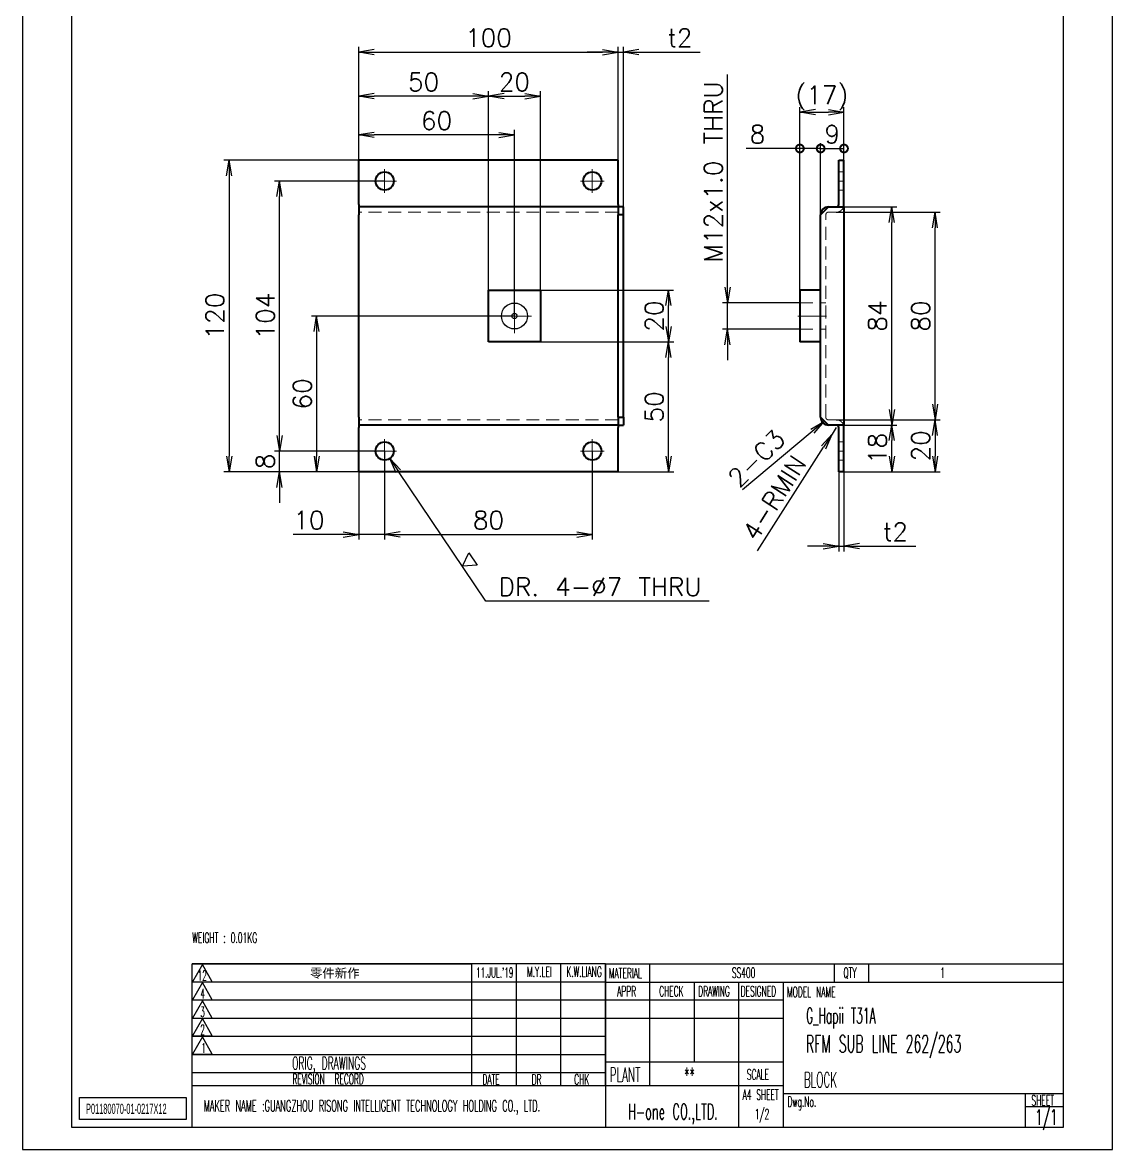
# Model space of a CAD drawing. Header units: inches. Extents: x 21 to 8642, y -3779 to 2137.
# Drawn here: x 1525.9 to 1945.9, y -971.6 to -537.4 of the extents above; entities that cross this region are included whole.
import ezdxf
from ezdxf.enums import TextEntityAlignment as Align

# ---------------------------------------------------------------- set-up
doc = ezdxf.new("R2010")
doc.units = ezdxf.units.IN
doc.header["$MEASUREMENT"] = 0
doc.linetypes.add('CENTER-HOKUTO', pattern=[23, 20, -1, 1, -1])
doc.linetypes.add('HIDDEN-HOKUTO', pattern=[3.8, 2.5, -1.3])
doc.layers.add('AM_7', color=2, linetype='CENTER-HOKUTO', lineweight=30)
doc.layers.add('AM_HID', color=1, linetype='HIDDEN-HOKUTO', lineweight=25)
doc.layers.add('title_frame', color=7, linetype='Continuous')
doc.layers.add('word_dim', color=253, linetype='Continuous')
doc.styles.add('MX_NOTE_STANDARD', font='txt.shx', dxfattribs={"bigfont": 'bigfont.shx'})
doc.styles.get("Standard").update_dxf_attribs({"font": 'txt', "bigfont": 'gbcbig.shx'})
doc.dimstyles.new('STANDARD1_2', dxfattribs={"dimscale": 2, "dimtxt": 3.5, "dimasz": 3, "dimexe": 1, "dimexo": 0, "dimgap": 1, "dimtad": 3, "dimdsep": 46, "dimtxsty": 'Standard', "dimblk1": 'OPEN', "dimblk2": 'OPEN', "dimsah": 1, "dimcen": 0, "dimclrd": 256, "dimclre": 256, "dimclrt": 3, "dimazin": 2, "dimtfac": 1, "dimtmove": 0, "dimatfit": 3, "dimldrblk": 'OPEN', "dimfxl": 1, "dimtolj": 1, "dimlwd": 25, "dimlwe": 25, "dimarcsym": 0})

# ---------------------------------------------------------------- blocks, each defined once
blk = doc.blocks.new('_Open')
at = {"color": 0, "lineweight": -2}
for p, q in [((-1, 0.167), (0, 0)), ((-1, -0.167), (0, 0)), ((0, 0), (-1, 0))]:
    blk.add_line(p, q, dxfattribs=at)
blk = doc.blocks.new('*D237')
at = {"layer": 'DEFPOINTS', "color": 0, "linetype": 'Continuous', "ltscale": 2, "transparency": 16777216}
for p in [(1755.48, -548.84), (1655.48, -590.5), (1755.48, -590.5)]:
    blk.add_point(p, dxfattribs=at)
at = {"layer": 'word_dim', "linetype": 'Continuous', "lineweight": 25, "ltscale": 2, "transparency": 16777216}
for p, q in [((1655.48, -590.5), (1655.48, -546.84)), ((1755.48, -590.5), (1755.48, -546.84)), ((1661.48, -548.84), (1749.48, -548.84))]:
    blk.add_line(p, q, dxfattribs=at)
at = {"layer": 'word_dim', "linetype": 'Continuous', "lineweight": 25, "ltscale": 2, "transparency": 16777216, "xscale": 6, "yscale": 6, "zscale": 6, "rotation": 180}
blk.add_blockref('_Open', (1655.48, -548.84), dxfattribs=at)
at = {"layer": 'word_dim', "linetype": 'Continuous', "lineweight": 25, "ltscale": 2, "transparency": 16777216, "xscale": 6, "yscale": 6, "zscale": 6}
blk.add_blockref('_Open', (1755.48, -548.84), dxfattribs=at)
at = {"layer": 'word_dim', "color": 3, "linetype": 'Continuous', "ltscale": 2, "transparency": 16777216, "insert": (1705.48, -543.34), "char_height": 7, "attachment_point": 5}
blk.add_mtext('\\A1;100', dxfattribs=at)
blk = doc.blocks.new('*D238')
at = {"layer": 'DEFPOINTS', "color": 0, "linetype": 'Continuous', "ltscale": 2, "transparency": 16777216}
for p in [(1655.48, -590.5), (1605.57, -710.5), (1655.48, -710.5)]:
    blk.add_point(p, dxfattribs=at)
at = {"layer": 'word_dim', "linetype": 'Continuous', "lineweight": 25, "ltscale": 2, "transparency": 16777216}
for p, q in [((1655.48, -590.5), (1603.57, -590.5)), ((1605.57, -596.5), (1605.57, -704.5)), ((1655.48, -710.5), (1603.57, -710.5))]:
    blk.add_line(p, q, dxfattribs=at)
at = {"layer": 'word_dim', "linetype": 'Continuous', "lineweight": 25, "ltscale": 2, "transparency": 16777216, "xscale": 6, "yscale": 6, "zscale": 6}
for p, rotation in [((1605.57, -590.5), 90), ((1605.57, -710.5), 270)]:
    blk.add_blockref('_Open', p, dxfattribs=dict(at, rotation=rotation))
at = {"layer": 'word_dim', "color": 3, "linetype": 'Continuous', "ltscale": 2, "transparency": 16777216, "insert": (1600.07, -650.5), "char_height": 7, "attachment_point": 5, "rotation": 90}
blk.add_mtext('\\A1;120', dxfattribs=at)
blk = doc.blocks.new('*D239')
at = {"layer": 'DEFPOINTS', "color": 0, "linetype": 'Continuous', "ltscale": 2, "transparency": 16777216}
for p in [(1755.48, -548.84), (1755.48, -590.5), (1757.48, -608.5)]:
    blk.add_point(p, dxfattribs=at)
at = {"layer": 'word_dim', "linetype": 'Continuous', "lineweight": 25, "ltscale": 2, "transparency": 16777216}
for p, q in [((1755.48, -590.5), (1755.48, -546.84)), ((1757.48, -608.5), (1757.48, -546.84)), ((1749.48, -548.84), (1743.48, -548.84)), ((1755.48, -548.84), (1757.48, -548.84)), ((1763.48, -548.84), (1787.1, -548.84))]:
    blk.add_line(p, q, dxfattribs=at)
at = {"layer": 'word_dim', "linetype": 'Continuous', "lineweight": 25, "ltscale": 2, "transparency": 16777216, "xscale": 6, "yscale": 6, "zscale": 6}
blk.add_blockref('_Open', (1755.48, -548.84), dxfattribs=at)
at = {"layer": 'word_dim', "linetype": 'Continuous', "lineweight": 25, "ltscale": 2, "transparency": 16777216, "xscale": 6, "yscale": 6, "zscale": 6, "rotation": 180}
blk.add_blockref('_Open', (1757.48, -548.84), dxfattribs=at)
at = {"layer": 'word_dim', "color": 3, "linetype": 'Continuous', "ltscale": 2, "transparency": 16777216, "insert": (1779.27, -543.34), "char_height": 7, "attachment_point": 5}
blk.add_mtext('\\A1;t2', dxfattribs=at)
blk = doc.blocks.new('*D240')
at = {"layer": 'DEFPOINTS', "color": 0, "linetype": 'Continuous', "ltscale": 2, "transparency": 16777216}
for p in [(1665.48, -707.05), (1655.48, -710.5), (1665.48, -734.64)]:
    blk.add_point(p, dxfattribs=at)
at = {"layer": 'word_dim', "linetype": 'Continuous', "lineweight": 25, "ltscale": 2, "transparency": 16777216}
for p, q in [((1665.48, -707.05), (1665.48, -736.64)), ((1655.48, -710.5), (1655.48, -736.64)), ((1649.48, -734.64), (1630.23, -734.64)), ((1665.48, -734.64), (1655.48, -734.64)), ((1671.48, -734.64), (1677.48, -734.64))]:
    blk.add_line(p, q, dxfattribs=at)
at = {"layer": 'word_dim', "linetype": 'Continuous', "lineweight": 25, "ltscale": 2, "transparency": 16777216, "xscale": 6, "yscale": 6, "zscale": 6}
blk.add_blockref('_Open', (1655.48, -734.64), dxfattribs=at)
at = {"layer": 'word_dim', "linetype": 'Continuous', "lineweight": 25, "ltscale": 2, "transparency": 16777216, "xscale": 6, "yscale": 6, "zscale": 6, "rotation": 180}
blk.add_blockref('_Open', (1665.48, -734.64), dxfattribs=at)
at = {"layer": 'word_dim', "color": 3, "linetype": 'Continuous', "ltscale": 2, "transparency": 16777216, "insert": (1636.31, -729.14), "char_height": 7, "attachment_point": 5}
blk.add_mtext('\\A1;10', dxfattribs=at)
blk = doc.blocks.new('*D241')
at = {"layer": 'DEFPOINTS', "color": 0, "linetype": 'Continuous', "ltscale": 2, "transparency": 16777216}
for p in [(1665.48, -702.5), (1745.48, -702.5), (1745.48, -734.64)]:
    blk.add_point(p, dxfattribs=at)
at = {"layer": 'word_dim', "linetype": 'Continuous', "lineweight": 25, "ltscale": 2, "transparency": 16777216}
for p, q in [((1665.48, -702.5), (1665.48, -736.64)), ((1745.48, -702.5), (1745.48, -736.64)), ((1671.48, -734.64), (1739.48, -734.64))]:
    blk.add_line(p, q, dxfattribs=at)
at = {"layer": 'word_dim', "linetype": 'Continuous', "lineweight": 25, "ltscale": 2, "transparency": 16777216, "xscale": 6, "yscale": 6, "zscale": 6, "rotation": 180}
blk.add_blockref('_Open', (1665.48, -734.64), dxfattribs=at)
at = {"layer": 'word_dim', "linetype": 'Continuous', "lineweight": 25, "ltscale": 2, "transparency": 16777216, "xscale": 6, "yscale": 6, "zscale": 6}
blk.add_blockref('_Open', (1745.48, -734.64), dxfattribs=at)
at = {"layer": 'word_dim', "color": 3, "linetype": 'Continuous', "ltscale": 2, "transparency": 16777216, "insert": (1705.48, -729.14), "char_height": 7, "attachment_point": 5}
blk.add_mtext('\\A1;80', dxfattribs=at)
blk = doc.blocks.new('*D242')
at = {"layer": 'DEFPOINTS', "color": 0, "linetype": 'Continuous', "ltscale": 2, "transparency": 16777216}
for p in [(1624.99, -702.5), (1665.48, -702.5), (1655.48, -710.5)]:
    blk.add_point(p, dxfattribs=at)
at = {"layer": 'word_dim', "linetype": 'Continuous', "lineweight": 25, "ltscale": 2, "transparency": 16777216}
for p, q in [((1624.99, -696.5), (1624.99, -690.5)), ((1665.48, -702.5), (1622.99, -702.5)), ((1624.99, -710.5), (1624.99, -702.5)), ((1655.48, -710.5), (1622.99, -710.5)), ((1624.99, -716.5), (1624.99, -722.5))]:
    blk.add_line(p, q, dxfattribs=at)
at = {"layer": 'word_dim', "linetype": 'Continuous', "lineweight": 25, "ltscale": 2, "transparency": 16777216, "xscale": 6, "yscale": 6, "zscale": 6}
for p, rotation in [((1624.99, -702.5), 270), ((1624.99, -710.5), 90)]:
    blk.add_blockref('_Open', p, dxfattribs=dict(at, rotation=rotation))
at = {"layer": 'word_dim', "color": 3, "linetype": 'Continuous', "ltscale": 2, "transparency": 16777216, "insert": (1619.49, -706.5), "char_height": 7, "attachment_point": 5, "rotation": 90}
blk.add_mtext('\\A1;8', dxfattribs=at)
blk = doc.blocks.new('*D243')
at = {"layer": 'DEFPOINTS', "color": 0, "linetype": 'Continuous', "ltscale": 2, "transparency": 16777216}
for p in [(1624.99, -598.5), (1665.48, -598.5), (1665.48, -702.5)]:
    blk.add_point(p, dxfattribs=at)
at = {"layer": 'word_dim', "linetype": 'Continuous', "lineweight": 25, "ltscale": 2, "transparency": 16777216}
for p, q in [((1665.48, -598.5), (1622.99, -598.5)), ((1624.99, -696.5), (1624.99, -604.5)), ((1665.48, -702.5), (1622.99, -702.5))]:
    blk.add_line(p, q, dxfattribs=at)
at = {"layer": 'word_dim', "linetype": 'Continuous', "lineweight": 25, "ltscale": 2, "transparency": 16777216, "xscale": 6, "yscale": 6, "zscale": 6}
for p, rotation in [((1624.99, -598.5), 90), ((1624.99, -702.5), 270)]:
    blk.add_blockref('_Open', p, dxfattribs=dict(at, rotation=rotation))
at = {"layer": 'word_dim', "color": 3, "linetype": 'Continuous', "ltscale": 2, "transparency": 16777216, "insert": (1619.49, -650.5), "char_height": 7, "attachment_point": 5, "rotation": 90}
blk.add_mtext('\\A1;104', dxfattribs=at)
blk = doc.blocks.new('*D244')
at = {"layer": 'DEFPOINTS', "color": 0, "linetype": 'Continuous', "ltscale": 2, "transparency": 16777216}
for p in [(1725.48, -660.5), (1774.86, -660.5), (1755.48, -710.5)]:
    blk.add_point(p, dxfattribs=at)
at = {"layer": 'word_dim', "linetype": 'Continuous', "lineweight": 25, "ltscale": 2, "transparency": 16777216}
for p, q in [((1725.48, -660.5), (1776.86, -660.5)), ((1774.86, -704.5), (1774.86, -666.5)), ((1755.48, -710.5), (1776.86, -710.5))]:
    blk.add_line(p, q, dxfattribs=at)
at = {"layer": 'word_dim', "linetype": 'Continuous', "lineweight": 25, "ltscale": 2, "transparency": 16777216, "xscale": 6, "yscale": 6, "zscale": 6}
for p, rotation in [((1774.86, -660.5), 90), ((1774.86, -710.5), 270)]:
    blk.add_blockref('_Open', p, dxfattribs=dict(at, rotation=rotation))
at = {"layer": 'word_dim', "color": 3, "linetype": 'Continuous', "ltscale": 2, "transparency": 16777216, "insert": (1769.36, -685.5), "char_height": 7, "attachment_point": 5, "rotation": 90}
blk.add_mtext('\\A1;50', dxfattribs=at)
blk = doc.blocks.new('*D245')
at = {"layer": 'DEFPOINTS', "color": 0, "linetype": 'Continuous', "ltscale": 2, "transparency": 16777216}
for p in [(1725.48, -640.5), (1774.84, -640.5), (1725.48, -660.5)]:
    blk.add_point(p, dxfattribs=at)
at = {"layer": 'word_dim', "linetype": 'Continuous', "lineweight": 25, "ltscale": 2, "transparency": 16777216}
for p, q in [((1725.48, -640.5), (1776.84, -640.5)), ((1774.84, -654.5), (1774.84, -646.5)), ((1725.48, -660.5), (1776.84, -660.5))]:
    blk.add_line(p, q, dxfattribs=at)
at = {"layer": 'word_dim', "linetype": 'Continuous', "lineweight": 25, "ltscale": 2, "transparency": 16777216, "xscale": 6, "yscale": 6, "zscale": 6}
for p, rotation in [((1774.84, -640.5), 90), ((1774.84, -660.5), 270)]:
    blk.add_blockref('_Open', p, dxfattribs=dict(at, rotation=rotation))
at = {"layer": 'word_dim', "color": 3, "linetype": 'Continuous', "ltscale": 2, "transparency": 16777216, "insert": (1769.34, -650.5), "char_height": 7, "attachment_point": 5, "rotation": 90}
blk.add_mtext('\\A1;20', dxfattribs=at)
blk = doc.blocks.new('*D246')
at = {"layer": 'DEFPOINTS', "color": 0, "linetype": 'Continuous', "ltscale": 2, "transparency": 16777216}
for p in [(1655.48, -565.84), (1655.48, -590.5), (1705.48, -640.5)]:
    blk.add_point(p, dxfattribs=at)
at = {"layer": 'word_dim', "linetype": 'Continuous', "lineweight": 25, "ltscale": 2, "transparency": 16777216}
for p, q in [((1655.48, -590.5), (1655.48, -563.84)), ((1705.48, -640.5), (1705.48, -563.84)), ((1699.48, -565.84), (1661.48, -565.84))]:
    blk.add_line(p, q, dxfattribs=at)
at = {"layer": 'word_dim', "linetype": 'Continuous', "lineweight": 25, "ltscale": 2, "transparency": 16777216, "xscale": 6, "yscale": 6, "zscale": 6, "rotation": 180}
blk.add_blockref('_Open', (1655.48, -565.84), dxfattribs=at)
at = {"layer": 'word_dim', "linetype": 'Continuous', "lineweight": 25, "ltscale": 2, "transparency": 16777216, "xscale": 6, "yscale": 6, "zscale": 6}
blk.add_blockref('_Open', (1705.48, -565.84), dxfattribs=at)
at = {"layer": 'word_dim', "color": 3, "linetype": 'Continuous', "ltscale": 2, "transparency": 16777216, "insert": (1680.48, -560.34), "char_height": 7, "attachment_point": 5}
blk.add_mtext('\\A1;50', dxfattribs=at)
blk = doc.blocks.new('*D247')
at = {"layer": 'DEFPOINTS', "color": 0, "linetype": 'Continuous', "ltscale": 2, "transparency": 16777216}
for p in [(1725.48, -565.84), (1705.48, -640.5), (1725.48, -640.5)]:
    blk.add_point(p, dxfattribs=at)
at = {"layer": 'word_dim', "linetype": 'Continuous', "lineweight": 25, "ltscale": 2, "transparency": 16777216}
for p, q in [((1705.48, -640.5), (1705.48, -563.84)), ((1725.48, -640.5), (1725.48, -563.84)), ((1711.48, -565.84), (1719.48, -565.84))]:
    blk.add_line(p, q, dxfattribs=at)
at = {"layer": 'word_dim', "linetype": 'Continuous', "lineweight": 25, "ltscale": 2, "transparency": 16777216, "xscale": 6, "yscale": 6, "zscale": 6, "rotation": 180}
blk.add_blockref('_Open', (1705.48, -565.84), dxfattribs=at)
at = {"layer": 'word_dim', "linetype": 'Continuous', "lineweight": 25, "ltscale": 2, "transparency": 16777216, "xscale": 6, "yscale": 6, "zscale": 6}
blk.add_blockref('_Open', (1725.48, -565.84), dxfattribs=at)
at = {"layer": 'word_dim', "color": 3, "linetype": 'Continuous', "ltscale": 2, "transparency": 16777216, "insert": (1715.48, -560.34), "char_height": 7, "attachment_point": 5}
blk.add_mtext('\\A1;20', dxfattribs=at)
blk = doc.blocks.new('*D248')
at = {"layer": 'DEFPOINTS', "color": 0, "linetype": 'Continuous', "ltscale": 2, "transparency": 16777216}
for p in [(1715.48, -650.5), (1639.27, -710.5), (1655.48, -710.5)]:
    blk.add_point(p, dxfattribs=at)
at = {"layer": 'word_dim', "linetype": 'Continuous', "lineweight": 25, "ltscale": 2, "transparency": 16777216}
for p, q in [((1715.48, -650.5), (1637.27, -650.5)), ((1639.27, -656.5), (1639.27, -704.5)), ((1655.48, -710.5), (1637.27, -710.5))]:
    blk.add_line(p, q, dxfattribs=at)
at = {"layer": 'word_dim', "linetype": 'Continuous', "lineweight": 25, "ltscale": 2, "transparency": 16777216, "xscale": 6, "yscale": 6, "zscale": 6}
for p, rotation in [((1639.27, -650.5), 90), ((1639.27, -710.5), 270)]:
    blk.add_blockref('_Open', p, dxfattribs=dict(at, rotation=rotation))
at = {"layer": 'word_dim', "color": 3, "linetype": 'Continuous', "ltscale": 2, "transparency": 16777216, "insert": (1633.77, -680.5), "char_height": 7, "attachment_point": 5, "rotation": 90}
blk.add_mtext('\\A1;60', dxfattribs=at)
blk = doc.blocks.new('*D249')
at = {"layer": 'DEFPOINTS', "color": 0, "linetype": 'Continuous', "ltscale": 2, "transparency": 16777216}
for p in [(1655.48, -580.76), (1655.48, -590.5), (1715.48, -650.5)]:
    blk.add_point(p, dxfattribs=at)
at = {"layer": 'word_dim', "linetype": 'Continuous', "lineweight": 25, "ltscale": 2, "transparency": 16777216}
for p, q in [((1655.48, -590.5), (1655.48, -578.76)), ((1709.48, -580.76), (1661.48, -580.76)), ((1715.48, -650.5), (1715.48, -578.76))]:
    blk.add_line(p, q, dxfattribs=at)
at = {"layer": 'word_dim', "linetype": 'Continuous', "lineweight": 25, "ltscale": 2, "transparency": 16777216, "xscale": 6, "yscale": 6, "zscale": 6, "rotation": 180}
blk.add_blockref('_Open', (1655.48, -580.76), dxfattribs=at)
at = {"layer": 'word_dim', "linetype": 'Continuous', "lineweight": 25, "ltscale": 2, "transparency": 16777216, "xscale": 6, "yscale": 6, "zscale": 6}
blk.add_blockref('_Open', (1715.48, -580.76), dxfattribs=at)
at = {"layer": 'word_dim', "color": 3, "linetype": 'Continuous', "ltscale": 2, "transparency": 16777216, "insert": (1685.48, -575.26), "char_height": 7, "attachment_point": 5}
blk.add_mtext('\\A1;60', dxfattribs=at)
blk = doc.blocks.new('*D250')
at = {"layer": 'DEFPOINTS', "color": 0, "linetype": 'Continuous', "ltscale": 2, "transparency": 16777216}
for p in [(1839.48, -690.5), (1842.48, -710.5), (1877.55, -710.5)]:
    blk.add_point(p, dxfattribs=at)
at = {"layer": 'word_dim', "linetype": 'Continuous', "lineweight": 25, "ltscale": 2, "transparency": 16777216}
for p, q in [((1839.48, -690.5), (1879.55, -690.5)), ((1877.55, -696.5), (1877.55, -704.5)), ((1842.48, -710.5), (1879.55, -710.5))]:
    blk.add_line(p, q, dxfattribs=at)
at = {"layer": 'word_dim', "linetype": 'Continuous', "lineweight": 25, "ltscale": 2, "transparency": 16777216, "xscale": 6, "yscale": 6, "zscale": 6}
for p, rotation in [((1877.55, -690.5), 90), ((1877.55, -710.5), 270)]:
    blk.add_blockref('_Open', p, dxfattribs=dict(at, rotation=rotation))
at = {"layer": 'word_dim', "color": 3, "linetype": 'Continuous', "ltscale": 2, "transparency": 16777216, "insert": (1872.05, -700.5), "char_height": 7, "attachment_point": 5, "rotation": 90}
blk.add_mtext('\\A1;20', dxfattribs=at)
blk = doc.blocks.new('*D251')
at = {"layer": 'DEFPOINTS', "color": 0, "linetype": 'Continuous', "ltscale": 2, "transparency": 16777216}
for p in [(1839.48, -610.5), (1877.55, -610.5), (1839.48, -690.5)]:
    blk.add_point(p, dxfattribs=at)
at = {"layer": 'word_dim', "linetype": 'Continuous', "lineweight": 25, "ltscale": 2, "transparency": 16777216}
for p, q in [((1839.48, -610.5), (1879.55, -610.5)), ((1877.55, -684.5), (1877.55, -616.5)), ((1839.48, -690.5), (1879.55, -690.5))]:
    blk.add_line(p, q, dxfattribs=at)
at = {"layer": 'word_dim', "linetype": 'Continuous', "lineweight": 25, "ltscale": 2, "transparency": 16777216, "xscale": 6, "yscale": 6, "zscale": 6}
for p, rotation in [((1877.55, -610.5), 90), ((1877.55, -690.5), 270)]:
    blk.add_blockref('_Open', p, dxfattribs=dict(at, rotation=rotation))
at = {"layer": 'word_dim', "color": 3, "linetype": 'Continuous', "ltscale": 2, "transparency": 16777216, "insert": (1872.05, -650.5), "char_height": 7, "attachment_point": 5, "rotation": 90}
blk.add_mtext('\\A1;80', dxfattribs=at)
blk = doc.blocks.new('*D252')
at = {"layer": 'DEFPOINTS', "color": 0, "linetype": 'Continuous', "ltscale": 2, "transparency": 16777216}
for p in [(1839.48, -693.5), (1837.86, -696.03)]:
    blk.add_point(p, dxfattribs=at)
at = {"layer": 'word_dim', "linetype": 'Continuous', "lineweight": 25, "ltscale": 2, "transparency": 16777216}
for p, q in [((1839.48, -693.5), (1837.86, -696.03)), ((1809.1, -740.94), (1834.63, -701.08))]:
    blk.add_line(p, q, dxfattribs=at)
at = {"layer": 'word_dim', "linetype": 'Continuous', "lineweight": 25, "ltscale": 2, "transparency": 16777216, "xscale": 6, "yscale": 6, "zscale": 6, "rotation": 57.36383656167516}
blk.add_blockref('_Open', (1837.86, -696.03), dxfattribs=at)
at = {"layer": 'word_dim', "color": 3, "linetype": 'Continuous', "ltscale": 2, "transparency": 16777216, "insert": (1815.61, -720.57), "char_height": 7, "attachment_point": 5, "rotation": 57.3638}
blk.add_mtext('\\A1;4-RMIN', dxfattribs=at)
blk = doc.blocks.new('*D253')
at = {"layer": 'DEFPOINTS', "color": 0, "linetype": 'Continuous', "ltscale": 2, "transparency": 16777216}
for p in [(1842.48, -692.5), (1860.89, -692.5), (1842.48, -710.5)]:
    blk.add_point(p, dxfattribs=at)
at = {"layer": 'word_dim', "linetype": 'Continuous', "lineweight": 25, "ltscale": 2, "transparency": 16777216}
for p, q in [((1842.48, -692.5), (1862.89, -692.5)), ((1860.89, -704.5), (1860.89, -698.5)), ((1842.48, -710.5), (1862.89, -710.5))]:
    blk.add_line(p, q, dxfattribs=at)
at = {"layer": 'word_dim', "linetype": 'Continuous', "lineweight": 25, "ltscale": 2, "transparency": 16777216, "xscale": 6, "yscale": 6, "zscale": 6}
for p, rotation in [((1860.89, -692.5), 90), ((1860.89, -710.5), 270)]:
    blk.add_blockref('_Open', p, dxfattribs=dict(at, rotation=rotation))
at = {"layer": 'word_dim', "color": 3, "linetype": 'Continuous', "ltscale": 2, "transparency": 16777216, "insert": (1855.39, -701.5), "char_height": 7, "attachment_point": 5, "rotation": 90}
blk.add_mtext('\\A1;18', dxfattribs=at)
blk = doc.blocks.new('*D254')
at = {"layer": 'DEFPOINTS', "color": 0, "linetype": 'Continuous', "ltscale": 2, "transparency": 16777216}
for p in [(1842.31, -608.5), (1860.89, -608.5), (1842.48, -692.5)]:
    blk.add_point(p, dxfattribs=at)
at = {"layer": 'word_dim', "linetype": 'Continuous', "lineweight": 25, "ltscale": 2, "transparency": 16777216}
for p, q in [((1842.31, -608.5), (1862.89, -608.5)), ((1860.89, -686.5), (1860.89, -614.5)), ((1842.48, -692.5), (1862.89, -692.5))]:
    blk.add_line(p, q, dxfattribs=at)
at = {"layer": 'word_dim', "linetype": 'Continuous', "lineweight": 25, "ltscale": 2, "transparency": 16777216, "xscale": 6, "yscale": 6, "zscale": 6}
for p, rotation in [((1860.89, -608.5), 90), ((1860.89, -692.5), 270)]:
    blk.add_blockref('_Open', p, dxfattribs=dict(at, rotation=rotation))
at = {"layer": 'word_dim', "color": 3, "linetype": 'Continuous', "ltscale": 2, "transparency": 16777216, "insert": (1855.39, -650.5), "char_height": 7, "attachment_point": 5, "rotation": 90}
blk.add_mtext('\\A1;84', dxfattribs=at)
blk = doc.blocks.new('*D255')
at = {"layer": 'DEFPOINTS', "color": 0, "linetype": 'Continuous', "ltscale": 2, "transparency": 16777216}
for p in [(1840.48, -710.5), (1842.48, -710.5), (1842.48, -739.16)]:
    blk.add_point(p, dxfattribs=at)
at = {"layer": 'word_dim', "linetype": 'Continuous', "lineweight": 25, "ltscale": 2, "transparency": 16777216}
for p, q in [((1840.48, -710.5), (1840.48, -741.16)), ((1842.48, -710.5), (1842.48, -741.16)), ((1834.48, -739.16), (1828.48, -739.16)), ((1840.48, -739.16), (1842.48, -739.16)), ((1848.48, -739.16), (1870.15, -739.16))]:
    blk.add_line(p, q, dxfattribs=at)
at = {"layer": 'word_dim', "linetype": 'Continuous', "lineweight": 25, "ltscale": 2, "transparency": 16777216, "xscale": 6, "yscale": 6, "zscale": 6}
blk.add_blockref('_Open', (1840.48, -739.16), dxfattribs=at)
at = {"layer": 'word_dim', "linetype": 'Continuous', "lineweight": 25, "ltscale": 2, "transparency": 16777216, "xscale": 6, "yscale": 6, "zscale": 6, "rotation": 180}
blk.add_blockref('_Open', (1842.48, -739.16), dxfattribs=at)
at = {"layer": 'word_dim', "color": 3, "linetype": 'Continuous', "ltscale": 2, "transparency": 16777216, "insert": (1862.31, -733.66), "char_height": 7, "attachment_point": 5}
blk.add_mtext('\\A1;t2', dxfattribs=at)
blk = doc.blocks.new('*D256')
at = {"layer": 'DEFPOINTS', "color": 0, "linetype": 'Continuous', "ltscale": 2, "transparency": 16777216}
for p in [(1842.48, -572), (1842.48, -590.5), (1825.48, -640.5)]:
    blk.add_point(p, dxfattribs=at)
at = {"layer": 'word_dim', "linetype": 'Continuous', "lineweight": 25, "ltscale": 2, "transparency": 16777216}
for p, q in [((1825.48, -640.5), (1825.48, -570)), ((1831.48, -572), (1836.48, -572)), ((1842.48, -590.5), (1842.48, -570))]:
    blk.add_line(p, q, dxfattribs=at)
at = {"layer": 'word_dim', "linetype": 'Continuous', "lineweight": 25, "ltscale": 2, "transparency": 16777216, "xscale": 6, "yscale": 6, "zscale": 6, "rotation": 180}
blk.add_blockref('_Open', (1825.48, -572), dxfattribs=at)
at = {"layer": 'word_dim', "linetype": 'Continuous', "lineweight": 25, "ltscale": 2, "transparency": 16777216, "xscale": 6, "yscale": 6, "zscale": 6}
blk.add_blockref('_Open', (1842.48, -572), dxfattribs=at)
at = {"layer": 'word_dim', "color": 3, "linetype": 'Continuous', "ltscale": 2, "transparency": 16777216, "insert": (1833.98, -566.5), "char_height": 7, "attachment_point": 5}
blk.add_mtext('\\A1;(17)', dxfattribs=at)
blk = doc.blocks.new('_DotSmall')
at = {"color": 0, "linetype": 'ByBlock', "const_width": 0.5}
blk.add_lwpolyline([(-0.0625, 0, 1), (0.0625, 0, 1)], format="xyb", close=True, dxfattribs=at)
blk = doc.blocks.new('*D257')
at = {"layer": 'DEFPOINTS', "color": 0, "linetype": 'Continuous', "ltscale": 2, "transparency": 16777216}
for p in [(1842.48, -585.97), (1833.48, -611.5), (1842.48, -608.5)]:
    blk.add_point(p, dxfattribs=at)
at = {"layer": 'word_dim', "linetype": 'Continuous', "lineweight": 25, "ltscale": 2, "transparency": 16777216}
for p, q in [((1833.48, -611.5), (1833.48, -583.97)), ((1833.48, -585.97), (1842.48, -585.97)), ((1842.48, -608.5), (1842.48, -583.97))]:
    blk.add_line(p, q, dxfattribs=at)
at = {"layer": 'word_dim', "linetype": 'Continuous', "lineweight": 25, "ltscale": 2, "transparency": 16777216, "xscale": 6, "yscale": 6, "zscale": 6, "rotation": 180}
blk.add_blockref('_DotSmall', (1833.48, -585.97), dxfattribs=at)
at = {"layer": 'word_dim', "linetype": 'Continuous', "lineweight": 25, "ltscale": 2, "transparency": 16777216, "xscale": 6, "yscale": 6, "zscale": 6}
blk.add_blockref('_DotSmall', (1842.48, -585.97), dxfattribs=at)
at = {"layer": 'word_dim', "color": 3, "linetype": 'Continuous', "ltscale": 2, "transparency": 16777216, "insert": (1837.98, -580.47), "char_height": 7, "attachment_point": 5}
blk.add_mtext('\\A1;9', dxfattribs=at)
blk = doc.blocks.new('*D258')
at = {"layer": 'DEFPOINTS', "color": 0, "linetype": 'Continuous', "ltscale": 2, "transparency": 16777216}
for p in [(1663.52, -699.6), (1667.44, -705.4)]:
    blk.add_point(p, dxfattribs=at)
at = {"layer": 'word_dim', "linetype": 'Continuous', "lineweight": 25, "ltscale": 2, "transparency": 16777216}
for p, q in [((1704.49, -760.32), (1670.79, -710.37)), ((1790.49, -760.32), (1704.49, -760.32))]:
    blk.add_line(p, q, dxfattribs=at)
at = {"layer": 'word_dim', "linetype": 'Continuous', "lineweight": 25, "ltscale": 2, "transparency": 16777216, "xscale": 6, "yscale": 6, "zscale": 6, "rotation": 124.0102221395293}
blk.add_blockref('_Open', (1667.44, -705.4), dxfattribs=at)
at = {"layer": 'word_dim', "color": 3, "linetype": 'Continuous', "ltscale": 2, "transparency": 16777216, "insert": (1748.49, -754.82), "char_height": 7, "attachment_point": 5}
blk.add_mtext('\\A1;DR. 4-∅7 THRU', dxfattribs=at)
blk = doc.blocks.new('shiage1')
at = {"layer": 'word_dim', "color": 3, "linetype": 'Continuous'}
for p, q in [((0, 0), (-1.44, 2.5)), ((-1.44, 2.5), (1.44, 2.5)), ((1.44, 2.5), (0, 0))]:
    blk.add_line(p, q, dxfattribs=at)
blk = doc.blocks.new('MARK_M12BOLT')
at = {"color": 3, "linetype": 'Continuous'}
for radius in [2.5, 0.5]:
    blk.add_circle((0, 0), radius, dxfattribs=at)
blk = doc.blocks.new('*D259')
at = {"layer": 'DEFPOINTS', "color": 0, "ltscale": 2, "transparency": 16777216}
for p in [(1825.48, -645.45), (1797.62, -655.55), (1825.48, -655.55)]:
    blk.add_point(p, dxfattribs=at)
at = {"layer": 'word_dim', "lineweight": 25, "ltscale": 2, "transparency": 16777216}
for p, q in [((1797.62, -639.45), (1797.62, -557.43)), ((1825.48, -645.45), (1795.62, -645.45)), ((1797.62, -655.55), (1797.62, -645.45)), ((1825.48, -655.55), (1795.62, -655.55)), ((1797.62, -661.55), (1797.62, -667.55))]:
    blk.add_line(p, q, dxfattribs=at)
at = {"layer": 'word_dim', "lineweight": 25, "ltscale": 2, "transparency": 16777216, "xscale": 6, "yscale": 6, "zscale": 6}
for p, rotation in [((1797.62, -645.45), 270), ((1797.62, -655.55), 90)]:
    blk.add_blockref('_Open', p, dxfattribs=dict(at, rotation=rotation))
at = {"layer": 'word_dim', "color": 3, "ltscale": 2, "transparency": 16777216, "insert": (1792.12, -595.01), "char_height": 7, "attachment_point": 5, "rotation": 90}
blk.add_mtext('\\A1;M12x1.0 THRU', dxfattribs=at)
blk = doc.blocks.new('*D260')
at = {"layer": 'DEFPOINTS', "color": 0, "linetype": 'Continuous', "ltscale": 2, "transparency": 16777216}
for p in [(1833.48, -585.97), (1833.48, -611.5), (1825.48, -640.5)]:
    blk.add_point(p, dxfattribs=at)
at = {"layer": 'word_dim', "linetype": 'Continuous', "lineweight": 25, "ltscale": 2, "transparency": 16777216}
for p, q in [((1825.48, -585.97), (1804.81, -585.97)), ((1825.48, -640.5), (1825.48, -583.97)), ((1833.48, -585.97), (1825.48, -585.97)), ((1833.48, -611.5), (1833.48, -583.97))]:
    blk.add_line(p, q, dxfattribs=at)
at = {"layer": 'word_dim', "linetype": 'Continuous', "lineweight": 25, "ltscale": 2, "transparency": 16777216, "xscale": 6, "yscale": 6, "zscale": 6, "rotation": 180}
blk.add_blockref('_DotSmall', (1825.48, -585.97), dxfattribs=at)
at = {"layer": 'word_dim', "linetype": 'Continuous', "lineweight": 25, "ltscale": 2, "transparency": 16777216, "xscale": 6, "yscale": 6, "zscale": 6}
blk.add_blockref('_DotSmall', (1833.48, -585.97), dxfattribs=at)
at = {"layer": 'word_dim', "color": 3, "linetype": 'Continuous', "ltscale": 2, "transparency": 16777216, "insert": (1809.15, -580.47), "char_height": 7, "attachment_point": 5}
blk.add_mtext('\\A1;8', dxfattribs=at)

msp = doc.modelspace()

# ---------------------------------------------------------------- linework, layer by layer
at = {"color": 7, "lineweight": 35, "ltscale": 0.425}
for p, q in [((1655.478, -607.5), (1655.478, -590.5)), ((1755.478, -607.5), (1755.478, -590.5)), ((1840.481, -607.5), (1840.481, -590.5)), ((1842.481, -607.5), (1842.481, -590.5)), ((1655.478, -710.5), (1655.478, -693.5)), ((1755.478, -710.5), (1755.478, -693.5)), ((1840.481, -710.5), (1840.481, -693.5)), ((1842.481, -710.5), (1842.481, -693.5))]:
    msp.add_line(p, q, dxfattribs=at)
at = {"color": 7, "lineweight": 35}
for p, q in [((1755.478, -590.5), (1655.478, -590.5)), ((1755.478, -608.5), (1655.478, -608.5)), ((1655.478, -689.5), (1655.478, -611.5)), ((1755.478, -689.5), (1755.478, -611.5)), ((1755.478, -689.5), (1755.478, -611.5)), ((1757.478, -689.5), (1757.478, -611.5)), ((1833.481, -689.5), (1833.481, -611.5)), ((1833.481, -689.5), (1833.481, -611.5)), ((1842.481, -608.5), (1842.481, -692.5)), ((1705.478, -660.5), (1705.478, -640.5)), ((1705.478, -640.5), (1725.478, -640.5)), ((1725.478, -640.5), (1725.478, -660.5)), ((1825.481, -640.5), (1825.481, -660.5)), ((1725.478, -660.5), (1705.478, -660.5)), ((1755.478, -692.5), (1655.478, -692.5)), ((1755.478, -710.5), (1655.478, -710.5))]:
    msp.add_line(p, q, dxfattribs=at)
at = {"color": 7, "lineweight": 35, "ltscale": 0.05}
for p, q in [((1840.481, -590.5), (1842.481, -590.5)), ((1757.478, -608.5), (1755.478, -608.5)), ((1757.478, -611.5), (1755.478, -611.5)), ((1755.478, -689.5), (1757.478, -689.5)), ((1755.478, -692.5), (1757.478, -692.5)), ((1842.481, -710.5), (1840.481, -710.5))]:
    msp.add_line(p, q, dxfattribs=at)
at = {"color": 7, "lineweight": 35, "ltscale": 0.025}
for p, q in [((1655.478, -607.5), (1655.478, -608.5)), ((1755.478, -607.5), (1755.478, -608.5)), ((1655.478, -692.5), (1655.478, -693.5)), ((1755.478, -692.5), (1755.478, -693.5))]:
    msp.add_line(p, q, dxfattribs=at)
at = {"color": 7, "lineweight": 35, "ltscale": 0.075}
for p, q in [((1655.478, -608.5), (1655.478, -611.5)), ((1755.478, -608.5), (1755.478, -611.5)), ((1757.478, -611.5), (1757.478, -608.5)), ((1836.481, -608.5), (1839.481, -608.5)), ((1655.478, -689.5), (1655.478, -692.5)), ((1755.478, -689.5), (1755.478, -692.5)), ((1757.478, -689.5), (1757.478, -692.5))]:
    msp.add_line(p, q, dxfattribs=at)
at = {"color": 7, "lineweight": 35, "ltscale": 0.106066}
for p, q in [((1833.481, -611.5), (1836.481, -608.5)), ((1833.481, -689.5), (1836.481, -692.5))]:
    msp.add_line(p, q, dxfattribs=at)
at = {"color": 7, "lineweight": 35, "ltscale": 0.15}
for p, q in [((1836.481, -608.5), (1842.481, -608.5)), ((1842.481, -692.5), (1836.481, -692.5))]:
    msp.add_line(p, q, dxfattribs=at)
at = {"color": 7, "lineweight": 35, "ltscale": 0.19975}
for p, q in [((1833.471, -640.5), (1825.481, -640.5)), ((1833.471, -660.5), (1825.481, -660.5))]:
    msp.add_line(p, q, dxfattribs=at)
at = {"color": 7, "lineweight": 35}
for centre in [(1665.478, -598.5), (1745.478, -598.5), (1665.478, -702.5), (1745.478, -702.5)]:
    msp.add_circle(centre, 3.5, dxfattribs=at)
for centre, radius, start, end in [((1839.481, -607.5), 1, 270, 0), ((1839.481, -607.5), 3, 340.52875, 0), ((1836.481, -611.5), 3, 90, 180), ((1836.481, -689.5), 3, 180, 270), ((1839.481, -693.5), 1, 0, 90), ((1839.481, -693.5), 3, 0, 19.47119)]:
    msp.add_arc(centre, radius, start, end, dxfattribs=at)
at = {"layer": 'AM_7', "lineweight": 13, "ltscale": 2}
for p, q in [((1665.478, -593.95), (1665.478, -603.05)), ((1745.478, -593.95), (1745.478, -603.05)), ((1670.028, -598.5), (1660.928, -598.5)), ((1750.028, -598.5), (1740.928, -598.5)), ((1840.281, -598.5), (1842.681, -598.5)), ((1715.478, -643.931), (1715.478, -657.069)), ((1722.046, -650.5), (1708.909, -650.5)), ((1824.682, -650.5), (1834.27, -650.5)), ((1833.281, -650.5), (1835.681, -650.5)), ((1665.478, -697.95), (1665.478, -707.05)), ((1745.478, -697.95), (1745.478, -707.05)), ((1670.028, -702.5), (1660.928, -702.5)), ((1750.028, -702.5), (1740.928, -702.5)), ((1840.281, -702.5), (1842.681, -702.5))]:
    msp.add_line(p, q, dxfattribs=at)
at = {"layer": 'AM_HID', "lineweight": 13, "ltscale": 2}
for p, q in [((1840.481, -595), (1842.481, -595)), ((1840.481, -595), (1842.481, -595)), ((1840.481, -602), (1842.481, -602)), ((1840.481, -602), (1842.481, -602)), ((1755.478, -610.5), (1655.478, -610.5)), ((1755.478, -611.5), (1755.478, -608.5)), ((1835.481, -689.5), (1835.481, -611.5)), ((1836.481, -610.5), (1839.481, -610.5)), ((1825.481, -645.447), (1833.471, -645.447)), ((1833.481, -645.447), (1835.481, -645.447)), ((1825.481, -655.553), (1833.471, -655.553)), ((1833.481, -655.553), (1835.481, -655.553)), ((1755.478, -689.5), (1755.478, -692.5)), ((1755.478, -690.5), (1655.478, -690.5)), ((1839.481, -690.5), (1836.481, -690.5)), ((1839.481, -692.5), (1836.481, -692.5)), ((1840.481, -699), (1842.481, -699)), ((1840.481, -699), (1842.481, -699)), ((1840.481, -706), (1842.481, -706)), ((1840.481, -706), (1842.481, -706))]:
    msp.add_line(p, q, dxfattribs=at)
for centre, radius, start, end in [((1836.481, -611.5), 1, 90, 180), ((1839.481, -607.5), 3, 270, 340.52875), ((1836.481, -689.5), 1, 180, 270), ((1839.481, -693.5), 3, 19.47119, 90)]:
    msp.add_arc(centre, radius, start, end, dxfattribs=at)
at = {"layer": 'title_frame'}
for p, q in [((1544.935, -963.062), (1544.935, -411.562)), ((1926.935, -411.562), (1926.935, -963.062)), ((1591.285, -963.062), (1591.285, -900.062)), ((1591.285, -900.062), (1699.085, -900.062)), ((1750.535, -900.062), (1591.285, -900.062)), ((1595.246, -900.309), (1591.486, -906.953)), ((1599.005, -906.953), (1595.246, -900.309)), ((1699.085, -947.062), (1699.085, -900.062)), ((1716.235, -947.062), (1716.235, -900.062)), ((1716.235, -947.062), (1716.235, -900.062)), ((1733.385, -947.062), (1733.385, -900.062)), ((1733.385, -947.062), (1733.385, -900.062)), ((1750.535, -900.062), (1750.535, -907.062)), ((1750.535, -947.062), (1750.535, -900.062)), ((1750.535, -900.062), (1750.535, -963.062)), ((1750.535, -900.062), (1750.535, -963.062)), ((1750.535, -900.062), (1926.935, -900.062)), ((1767.685, -947.062), (1767.685, -900.062)), ((1838.735, -900.062), (1838.735, -907.062)), ((1851.881, -900.062), (1851.881, -907.062)), ((1699.085, -907.062), (1591.285, -907.062)), ((1750.535, -907.062), (1591.285, -907.062)), ((1591.486, -906.953), (1599.005, -906.953)), ((1595.246, -907.263), (1591.486, -913.907)), ((1599.005, -913.907), (1595.246, -907.263)), ((1750.535, -907.062), (1926.935, -907.062)), ((1784.835, -937.869), (1784.835, -907.062)), ((1801.985, -963.062), (1801.985, -907.062)), ((1819.135, -963.062), (1819.135, -907.062)), ((1699.085, -914.062), (1591.285, -914.062)), ((1750.535, -914.062), (1591.285, -914.062)), ((1591.486, -913.907), (1599.005, -913.907)), ((1595.246, -914.322), (1591.486, -920.966)), ((1599.005, -920.966), (1595.246, -914.322)), ((1819.135, -914.062), (1750.535, -914.062)), ((1699.085, -921.062), (1591.285, -921.062)), ((1750.535, -921.062), (1591.285, -921.062)), ((1591.486, -920.966), (1599.005, -920.966)), ((1595.246, -921.149), (1591.486, -927.793)), ((1599.005, -927.793), (1595.246, -921.149)), ((1819.135, -921.062), (1750.535, -921.062)), ((1699.085, -928.062), (1591.285, -928.062)), ((1750.535, -928.062), (1591.285, -928.062)), ((1591.486, -927.793), (1599.005, -927.793)), ((1595.246, -928.208), (1591.486, -934.852)), ((1599.005, -934.852), (1595.246, -928.208)), ((1699.085, -935.062), (1591.285, -935.062)), ((1750.535, -935.062), (1591.285, -935.062)), ((1591.486, -934.852), (1599.005, -934.852)), ((1750.535, -937.869), (1819.135, -937.869)), ((1699.085, -942.062), (1591.285, -942.062)), ((1750.535, -942.062), (1591.285, -942.062)), ((1750.535, -947.062), (1591.285, -947.062)), ((1819.135, -947.062), (1750.535, -947.062)), ((1819.135, -950.062), (1926.935, -950.062)), ((1912.235, -950.062), (1912.235, -963.062)), ((1547.894, -951.582), (1588.949, -951.582)), ((1547.894, -959.983), (1547.894, -951.582)), ((1588.949, -951.582), (1588.949, -959.983)), ((1912.235, -955.062), (1926.935, -955.062)), ((1926.935, -963.062), (1544.935, -963.062)), ((1588.949, -959.983), (1547.894, -959.983)), ((1926.935, -963.062), (1819.135, -963.062))]:
    msp.add_line(p, q, dxfattribs=at)
at = {"layer": 'title_frame', "color": 4}
msp.add_lwpolyline([(1525.935, -971.562), (1945.935, -971.562), (1945.935, -377.562), (1525.935, -377.562)], close=True, dxfattribs=at)

# ---------------------------------------------------------------- block references
at = {"layer": 'word_dim', "color": 3, "linetype": 'Continuous', "ltscale": 2, "xscale": 2, "yscale": 2, "zscale": 2}
msp.add_blockref('MARK_M12BOLT', (1715.478, -650.5), dxfattribs=at)
at = {"layer": 'word_dim', "color": 3, "linetype": 'Continuous', "ltscale": 2, "xscale": 1.999999999999911, "yscale": 1.999999999999911, "zscale": 1.999999999999911, "rotation": 304.0102221395189}
msp.add_blockref('shiage1', (1695.429, -746.888), dxfattribs=at)

# ---------------------------------------------------------------- texts
at = {"linetype": 'Continuous', "insert": (1827.89, -921.022), "char_height": 6, "width": 101.8, "attachment_point": 4}
msp.add_mtext('{\\W0.5;\\C3;G_Hapii T\\Fromans,bigfont|c134;31\\Fromans,bigfont|c128;A}', dxfattribs=at)
at = {"layer": 'title_frame', "color": 3, "style": 'MX_NOTE_STANDARD'}
for s, height, width, p in [('WEIGHT : 0.01KG', 4, 0.5341, (1591.334, -892.009)), ('12', 3.836, 0.5341, (1593.434, -906.502)), ("11.JUL.'19", 3.8, 0.5341, (1700.712, -905.314)), ('MATERIAL', 3.9456, 0.5341, (1751.88, -905.636)), ('SS400', 3.9456, 0.5341, (1799.282, -905.465)), ('QTY', 3.9456, 0.5341, (1842.282, -905.465)), ('1', 3.946, 0.5341, (1879.537, -905.465)), ('4', 3.836, 0.5341, (1594.456, -913.456)), ('APPR', 3.9456, 0.5341, (1755.071, -912.579)), ('CHECK', 3.9456, 0.5341, (1771.263, -912.579)), ('DRAWING', 3.9456, 0.5341, (1786.302, -912.579)), ('DESIGNED', 3.9456, 0.5341, (1802.685, -912.579)), ('MODEL NAME', 3.9456, 0.5341, (1820.542, -912.88)), ('3', 3.836, 0.5341, (1594.456, -920.515)), ('2', 3.836, 0.5341, (1594.456, -927.342)), ('RFM SUB LINE 262/263', 6.6, 0.5341, (1827.813, -934.16)), ('1', 3.836, 0.5341, (1594.849, -934.401)), ('ORIG, DRAWINGS', 4.8224, 0.5341, (1629.833, -940.738)), ('PLANT', 5.48, 0.5341, (1752.208, -945.523)), ('**', 5.48, 0.5341, (1780.921, -945.523)), ('SCALE', 3.9456, 0.5341, (1805.037, -944.624)), ('BLOCK', 5.88, 0.5, (1826.985, -947.644)), ('REVISION  RECORD', 3.9456, 0.5341, (1629.933, -946.414)), ('DATE', 3.9456, 0.5341, (1703.16, -946.577)), ('DR', 3.9456, 0.5341, (1722.148, -946.598)), ('CHK', 3.9456, 0.5341, (1738.501, -946.531)), ('A4 SHEET', 3.9456, 0.5341, (1803.395, -952.415)), ('SHEET', 3.9456, 0.5341, (1914.715, -954.638)), ('MAKER NAME :GUANGZHOU RISONG INTELLIGENT TECHNOLOGY HOLDING CO., LTD.', 4.32, 0.5341, (1595.733, -956.929)), ('H-one CO.,LTD.', 6, 0.5341, (1759.247, -959.963)), ('Dwg.No.', 3.9456, 0.5341, (1820.713, -955.107)), ('1/1', 6, 0.5341, (1916.149, -962.11)), ('1/2', 3.9456, 0.5341, (1808.098, -959.924))]:
    msp.add_text(s, height=height, dxfattribs=dict(at, width=width)).set_placement(p)
at = {"layer": 'title_frame', "color": 3, "style": 'MX_NOTE_STANDARD', "width": 0.5341}
for s, p in [('M.Y.LEI', (1725.13, -906.289)), ('K.W.LIANG', (1742.336, -906.258))]:
    msp.add_text(s, height=3.9456, dxfattribs=at).set_placement(p, align=Align.BOTTOM_CENTER)
at = {"layer": 'title_frame', "color": 3, "insert": (1550.409, -953.943), "char_height": 3.92, "width": 6.57712, "attachment_point": 1, "style": 'MX_NOTE_STANDARD'}
msp.add_mtext('{\\f3 of 9 Barcode|b0|i0|c0|p82;\\W0.5;P01180070-\\f3 of 9 Barcode|b0|i0|c134|p82;01\\f3 of 9 Barcode|b0|i0|c0|p82;-0\\f3 of 9 Barcode|b0|i0|c134|p82;217X12}', dxfattribs=at)
at = {"layer": 'word_dim', "color": 3, "linetype": 'Continuous', "ltscale": 2}
msp.add_text('2-C3', height=7, rotation=45, dxfattribs=at).set_placement((1802.043, -717.052))
at = {"layer": 'word_dim', "color": 3, "linetype": 'Continuous', "ltscale": 2, "insert": (1636.694, -901.884), "char_height": 3.5, "width": 31.97752, "attachment_point": 1}
msp.add_mtext('{\\fNSimSun|b0|i0|c134|p49;零件新作}', dxfattribs=at)

# ---------------------------------------------------------------- dimensions: what is measured, and where the dimension line sits
at = {"layer": 'word_dim', "linetype": 'Continuous', "ltscale": 2}
for base, p1, p2, picture, middle in [((1755.478, -548.837), (1655.478, -590.5), (1755.478, -590.5), '*D237', (1705.478, -543.337)), ((1655.478, -565.838), (1705.478, -640.5), (1655.478, -590.5), '*D246', (1680.478, -560.338)), ((1655.478, -580.763), (1715.478, -650.5), (1655.478, -590.5), '*D249', (1685.478, -575.263)), ((1745.478, -734.636), (1665.478, -702.5), (1745.478, -702.5), '*D241', (1705.478, -729.136))]:
    dim = msp.add_linear_dim(base=base, p1=p1, p2=p2, dimstyle='STANDARD1_2', dxfattribs=at)
    dim.commit()
    dim.dimension.update_dxf_attribs({"geometry": picture, "text_midpoint": middle})
for base, p1, p2, text, picture, middle in [((1755.478, -548.837), (1757.478, -608.5), (1755.478, -590.5), 't<>', '*D239', (1779.27, -548.837)), ((1842.481, -572.002), (1825.481, -640.5), (1842.481, -590.5), '(<>)', '*D256', (1833.981, -572.002))]:
    dim = msp.add_linear_dim(base=base, p1=p1, p2=p2, text=text, dimstyle='STANDARD1_2', dxfattribs=at)
    dim.commit()
    dim.dimension.update_dxf_attribs({"geometry": picture, "text_midpoint": middle, "dimtype": 160})
for base, p1, p2, picture, middle in [((1725.478, -565.838), (1705.478, -640.5), (1725.478, -640.5), '*D247', (1715.478, -565.838)), ((1665.478, -734.636), (1655.478, -710.5), (1665.478, -707.05), '*D240', (1636.311, -734.636))]:
    dim = msp.add_linear_dim(base=base, p1=p1, p2=p2, dimstyle='STANDARD1_2', dxfattribs=at)
    dim.commit()
    dim.dimension.update_dxf_attribs({"geometry": picture, "text_midpoint": middle, "dimtype": 160})
at = {"layer": 'word_dim', "ltscale": 2}
dim = msp.add_linear_dim(base=(1797.62, -655.553), p1=(1825.481, -645.447), p2=(1825.481, -655.553), angle=90, text='M12x1.0 THRU', dimstyle='STANDARD1_2', dxfattribs=at)
dim.commit()
dim.dimension.update_dxf_attribs({"geometry": '*D259', "text_midpoint": (1797.62, -595.013), "dimtype": 160})
at = {"layer": 'word_dim', "linetype": 'Continuous', "ltscale": 2}
dim = msp.add_linear_dim(base=(1833.481, -585.972), p1=(1825.481, -640.5), p2=(1833.481, -611.5), dimstyle='STANDARD1_2', override={"dimtoh": 1, "dimblk1": 'DotSmall', "dimblk2": 'DotSmall', "dimtofl": 0}, dxfattribs=at)
dim.commit()
dim.dimension.update_dxf_attribs({"geometry": '*D260', "text_midpoint": (1809.148, -585.972), "dimtype": 160})
dim = msp.add_linear_dim(base=(1842.481, -585.972), p1=(1833.481, -611.5), p2=(1842.481, -608.5), dimstyle='STANDARD1_2', override={"dimtoh": 1, "dimblk1": 'DotSmall', "dimblk2": 'DotSmall', "dimtofl": 0}, dxfattribs=at)
dim.commit()
dim.dimension.update_dxf_attribs({"geometry": '*D257', "text_midpoint": (1837.981, -580.472)})
for base, p1, p2, picture, middle in [((1605.573, -710.5), (1655.478, -590.5), (1655.478, -710.5), '*D238', (1605.573, -650.5)), ((1624.987, -598.5), (1665.478, -702.5), (1665.478, -598.5), '*D243', (1624.987, -650.5)), ((1639.271, -710.5), (1715.478, -650.5), (1655.478, -710.5), '*D248', (1639.271, -680.5)), ((1624.987, -702.5), (1655.478, -710.5), (1665.478, -702.5), '*D242', (1624.987, -706.5))]:
    dim = msp.add_linear_dim(base=base, p1=p1, p2=p2, angle=90, dimstyle='STANDARD1_2', dxfattribs=at)
    dim.commit()
    dim.dimension.update_dxf_attribs({"geometry": picture, "text_midpoint": middle, "dimtype": 160})
for base, p1, p2, picture, middle in [((1877.55, -610.5), (1839.481, -690.5), (1839.481, -610.5), '*D251', (1872.05, -650.5)), ((1860.885, -608.5), (1842.481, -692.5), (1842.31, -608.5), '*D254', (1855.385, -650.5)), ((1774.842, -640.5), (1725.478, -660.5), (1725.478, -640.5), '*D245', (1769.342, -650.5)), ((1774.856, -660.5), (1755.478, -710.5), (1725.478, -660.5), '*D244', (1769.356, -685.5)), ((1877.55, -710.5), (1839.481, -690.5), (1842.481, -710.5), '*D250', (1872.05, -700.5)), ((1860.885, -692.5), (1842.481, -710.5), (1842.481, -692.5), '*D253', (1855.385, -701.5))]:
    dim = msp.add_linear_dim(base=base, p1=p1, p2=p2, angle=90, dimstyle='STANDARD1_2', dxfattribs=at)
    dim.commit()
    dim.dimension.update_dxf_attribs({"geometry": picture, "text_midpoint": middle})
dim = msp.add_radius_dim(center=(1839.481, -693.5), mpoint=(1837.863, -696.026), text='4-RMIN', dimstyle='STANDARD1_2', override={"dimtmove": 1}, dxfattribs=at)
dim.commit()
dim.dimension.update_dxf_attribs({"geometry": '*D252', "text_midpoint": (1815.615, -720.569)})
dim = msp.add_diameter_dim_2p(p1=(1663.52, -699.598), p2=(1667.435, -705.401), text='DR. 4-<> THRU', dimstyle='STANDARD1_2', override={"dimtoh": 1, "dimtofl": 0}, dxfattribs=at)
dim.commit()
dim.dimension.update_dxf_attribs({"geometry": '*D258', "text_midpoint": (1748.495, -760.323), "dimtype": 163})
dim = msp.add_linear_dim(base=(1842.481, -739.155), p1=(1840.481, -710.5), p2=(1842.481, -710.5), text='t<>', dimstyle='STANDARD1_2', dxfattribs=at)
dim.commit()
dim.dimension.update_dxf_attribs({"geometry": '*D255', "text_midpoint": (1862.315, -733.655)})

# ---------------------------------------------------------------- leaders
at = {"layer": 'word_dim', "linetype": 'Continuous'}
msp.add_leader([(1834.981, -691), (1803.333, -717.516)], dimstyle='STANDARD1_2', override={"dimtoh": 1, "dimtofl": 0}, dxfattribs=at)

doc.saveas('drawing.dxf')
